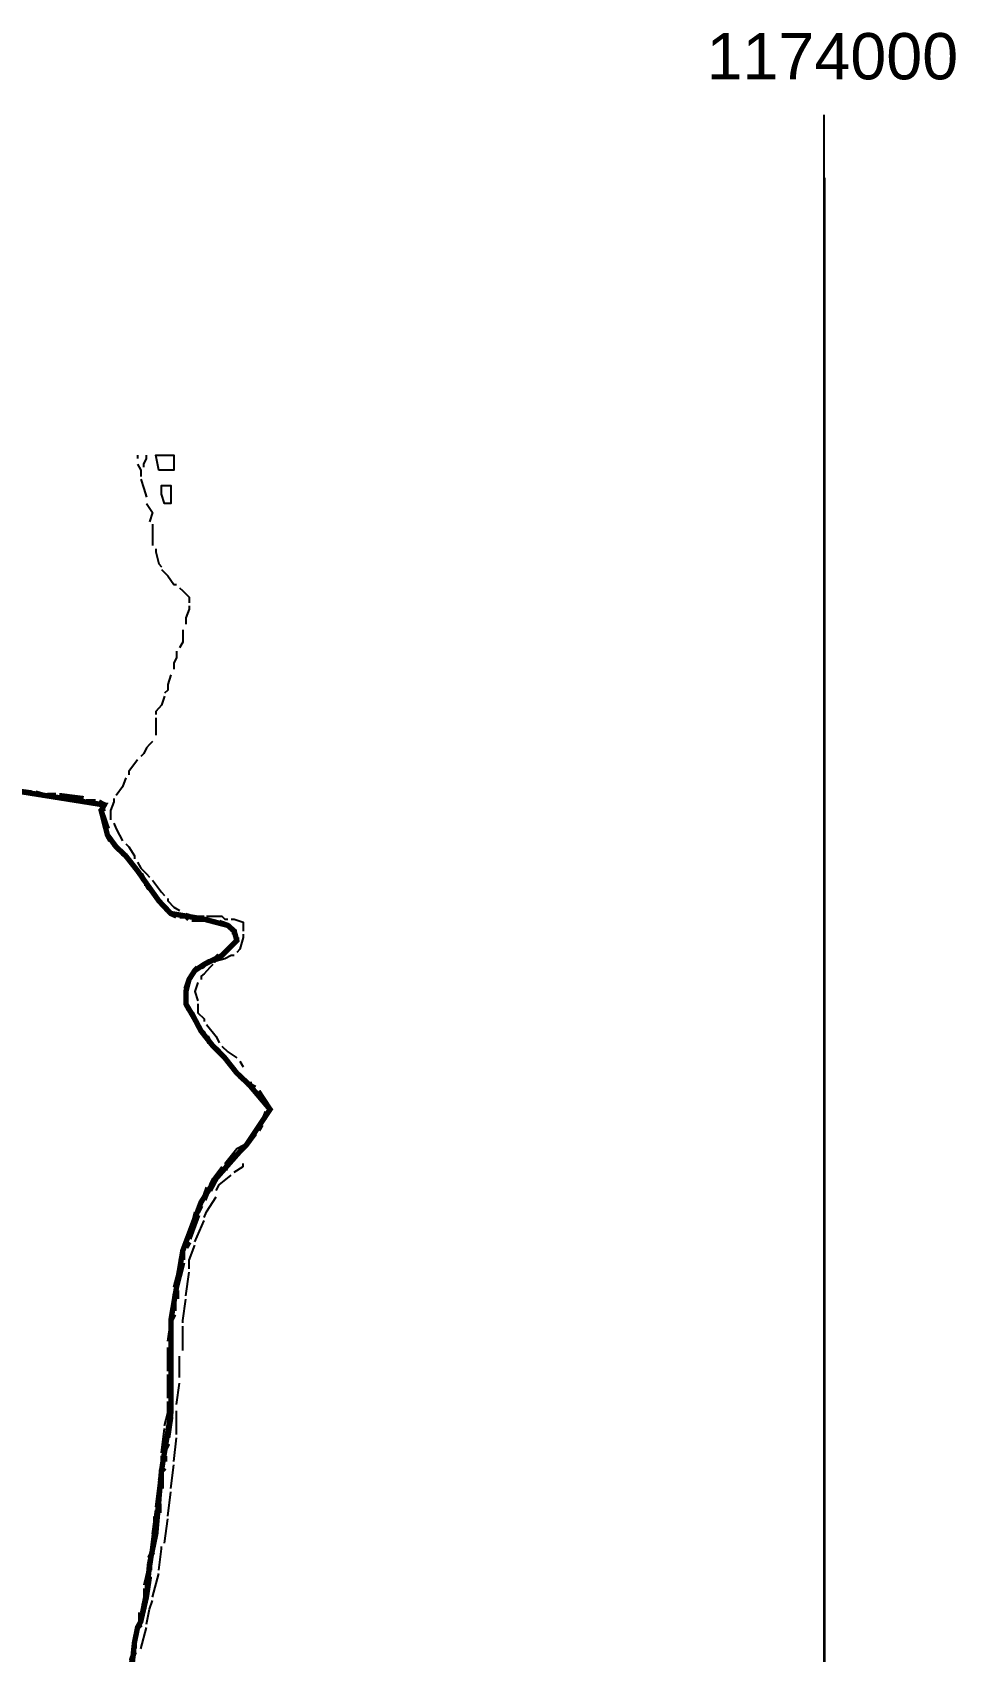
# Model space of a CAD drawing. Header units: millimetres. Extents: x -3588 to 75209, y -3737 to 38254.
# Drawn here: x 1688 to 2103, y 23108 to 23836 of the extents above; entities that cross this region are included whole.
import ezdxf

# ---------------------------------------------------------------- set-up
doc = ezdxf.new("R2010")
doc.units = ezdxf.units.MM
doc.layers.add('P', color=253, linetype='Continuous')
doc.layers.add('T', color=7, linetype='Continuous')

msp = doc.modelspace()

# ---------------------------------------------------------------- linework, layer by layer
at = {"layer": 'P'}
for points in [[(2044.047, 23770.582), (2044.047, 23798.813)], [(1735.224, 23645.801), (1735.224, 23644.393)], [(1735.224, 23641.849), (1736.632, 23639.032)], [(1738.04, 23640.44), (1738.04, 23641.849), (1739.177, 23644.393), (1739.177, 23645.801)], [(1747.354, 23645.801), (1751.595, 23645.801), (1751.595, 23639.032), (1744.826, 23639.032), (1743.418, 23645.801), (1747.354, 23645.801)], [(1736.632, 23639.032), (1736.632, 23636.215)], [(1736.632, 23635.079), (1738.04, 23630.838), (1739.177, 23626.901)], [(1745.946, 23628.309), (1745.946, 23632.262), (1750.187, 23632.262), (1750.187, 23624.068), (1747.354, 23624.068), (1745.946, 23628.309)], [(1739.177, 23624.068), (1741.993, 23620.116), (1740.585, 23615.891)], [(1741.993, 23614.754), (1741.993, 23611.938), (1741.993, 23609.105), (1741.993, 23607.985), (1741.993, 23605.152)], [(1743.418, 23603.744), (1743.418, 23602.335), (1744.826, 23596.974), (1745.946, 23595.566)], [(1745.946, 23594.43), (1748.779, 23591.613), (1751.595, 23587.66), (1752.732, 23587.66)], [(1754.14, 23586.252), (1755.548, 23584.827), (1758.365, 23582.011), (1758.365, 23580.874), (1758.365, 23579.466)], [(1758.365, 23578.058), (1758.365, 23576.649), (1756.957, 23572.697), (1756.957, 23569.864)], [(1755.548, 23567.335), (1755.548, 23561.686), (1754.14, 23559.141)], [(1752.732, 23557.733), (1752.732, 23556.325), (1752.732, 23554.916), (1751.595, 23552.372), (1751.595, 23549.539)], [(1750.187, 23547.011), (1748.779, 23542.77), (1748.779, 23541.361), (1748.779, 23540.225), (1747.354, 23538.817)], [(1747.354, 23537.408), (1745.946, 23533.455), (1743.418, 23530.639), (1743.418, 23529.214)], [(1743.418, 23527.806), (1743.418, 23526.686), (1743.418, 23523.853), (1743.418, 23521.037), (1743.418, 23519.9)], [(1741.993, 23517.084), (1740.585, 23515.675), (1739.177, 23514.267), (1738.04, 23511.722), (1736.632, 23510.314)], [(1735.224, 23508.89), (1731.271, 23503.528), (1731.271, 23502.12)], [(1729.862, 23500.712), (1728.454, 23496.759), (1725.621, 23492.806)], [(1724.501, 23491.398), (1724.501, 23489.989), (1723.093, 23486.036), (1723.093, 23481.795)], [(1724.501, 23480.387), (1725.621, 23477.842), (1727.03, 23475.026), (1728.454, 23472.481)], [(1729.862, 23471.073), (1731.271, 23469.665), (1733.815, 23465.712), (1733.815, 23464.303)], [(1735.224, 23462.879), (1736.632, 23460.062), (1739.177, 23457.518), (1740.585, 23456.109)], [(1741.993, 23454.701), (1745.946, 23449.34), (1747.354, 23447.916)], [(1748.779, 23446.507), (1748.779, 23445.387), (1751.595, 23442.554), (1754.14, 23441.146)], [(1756.957, 23439.738), (1760.91, 23438.601), (1765.151, 23438.601)], [(1766.271, 23438.601), (1769.104, 23438.601), (1770.512, 23438.601), (1773.056, 23438.601), (1774.465, 23437.193), (1775.873, 23437.193)], [(1777.281, 23437.193), (1778.69, 23437.193), (1782.643, 23435.785), (1782.643, 23434.376), (1782.643, 23431.832)], [(1782.643, 23430.423), (1782.643, 23429.015), (1781.234, 23423.654), (1779.826, 23422.23)], [(1769.104, 23416.868), (1767.679, 23415.46), (1765.151, 23412.643), (1763.742, 23411.507), (1763.742, 23410.099)], [(1778.69, 23420.821), (1777.281, 23420.821), (1774.465, 23419.413), (1770.512, 23418.277)], [(1762.318, 23408.69), (1760.91, 23404.738), (1762.318, 23400.497)], [(1762.318, 23399.088), (1762.318, 23395.135), (1765.151, 23392.319), (1765.151, 23391.182)], [(1766.271, 23389.774), (1770.512, 23384.413), (1771.92, 23381.58)], [(1773.056, 23380.172), (1775.873, 23377.627), (1779.826, 23374.811)], [(1781.234, 23373.402), (1782.643, 23370.858)], [(1774.465, 23327.392), (1779.826, 23334.161), (1782.643, 23335.569)], [(1778.69, 23323.439), (1782.643, 23325.967), (1782.643, 23327.392)], [(1767.679, 23317.789), (1769.104, 23320.606), (1773.056, 23325.967)], [(1770.512, 23315.245), (1771.92, 23317.789), (1777.281, 23322.03)], [(1762.318, 23307.067), (1763.742, 23309.884), (1766.271, 23316.653)], [(1758.365, 23294.92), (1760.91, 23305.643)], [(1765.151, 23303.114), (1766.271, 23305.643), (1770.512, 23312.428)], [(1760.91, 23292.103), (1765.151, 23301.706)], [(1754.14, 23283.91), (1755.548, 23288.15), (1756.957, 23293.512)], [(1758.365, 23279.957), (1758.365, 23283.91), (1760.91, 23290.695)], [(1751.595, 23271.779), (1754.14, 23281.381)], [(1756.957, 23267.826), (1758.365, 23278.548)], [(1750.187, 23259.632), (1751.595, 23269.234)], [(1755.548, 23255.679), (1755.548, 23256.815), (1756.957, 23266.417)], [(1748.779, 23247.501), (1750.187, 23256.815)], [(1755.548, 23243.26), (1755.548, 23254.271)], [(1748.779, 23233.946), (1748.779, 23244.668)], [(1754.14, 23231.129), (1754.14, 23240.731)], [(1748.779, 23221.815), (1748.779, 23232.538)], [(1752.732, 23218.982), (1754.14, 23228.585)], [(1747.354, 23209.396), (1748.779, 23215.03), (1748.779, 23220.407)], [(1752.732, 23205.443), (1752.732, 23209.396), (1752.732, 23216.166)], [(1745.946, 23197.249), (1747.354, 23208.26)], [(1751.595, 23193.296), (1752.732, 23204.019)], [(1744.826, 23185.119), (1745.946, 23189.072), (1745.946, 23195.841)], [(1750.187, 23181.166), (1751.595, 23191.888)], [(1743.418, 23172.972), (1744.826, 23183.694)], [(1748.779, 23168.747), (1750.187, 23179.757)], [(1741.993, 23160.841), (1743.418, 23171.563)], [(1747.354, 23156.6), (1748.779, 23167.611)], [(1741.993, 23160.841), (1740.585, 23149.83)], [(1744.826, 23144.469), (1745.946, 23154.055), (1745.946, 23155.192)], [(1740.585, 23148.422), (1738.04, 23137.684)], [(1741.993, 23132.322), (1744.826, 23143.045)], [(1738.04, 23136.275), (1738.04, 23132.322), (1736.632, 23125.553)], [(1739.177, 23120.192), (1740.585, 23126.961), (1741.993, 23130.914)], [(1736.632, 23124.144), (1733.815, 23113.406)], [(1736.632, 23109.181), (1739.177, 23118.783)], [(1733.815, 23111.998), (1731.271, 23100.987)]]:
    msp.add_lwpolyline(points, dxfattribs=at)
for points, const_width in [([(2044.047, 14444.355), (2044.047, 23770.582)], 1.2), ([(1651.108, 23499.576), (1720.26, 23488.565), (1718.852, 23486.036), (1721.669, 23475.026), (1725.621, 23469.665), (1729.862, 23465.712), (1735.224, 23458.926), (1739.177, 23453.293), (1744.826, 23445.387), (1750.187, 23439.738), (1756.957, 23438.601), (1765.151, 23437.193), (1770.512, 23435.785), (1775.873, 23434.376), (1778.69, 23431.832), (1779.826, 23427.591), (1775.873, 23423.654), (1773.056, 23420.821), (1765.151, 23416.868), (1760.91, 23414.052), (1758.365, 23410.099), (1756.957, 23404.738), (1756.957, 23399.088), (1760.91, 23392.319), (1763.742, 23386.941), (1769.104, 23380.172), (1774.465, 23374.811), (1779.826, 23368.041), (1785.475, 23362.68), (1794.789, 23351.669), (1784.067, 23335.569), (1781.234, 23332.753), (1770.512, 23320.606), (1763.742, 23309.884), (1755.548, 23288.15), (1750.187, 23256.815), (1750.187, 23215.03), (1745.946, 23189.072), (1743.418, 23160.841), (1740.585, 23147.286)], 2.417), ([(1651.108, 23499.576), (1720.26, 23488.565), (1718.852, 23486.036), (1721.669, 23475.026), (1725.621, 23469.665), (1729.862, 23465.712), (1735.224, 23458.926), (1739.177, 23453.293), (1744.826, 23445.387), (1750.187, 23439.738), (1756.957, 23438.601), (1765.151, 23437.193), (1770.512, 23435.785), (1775.873, 23434.376), (1778.69, 23431.832), (1779.826, 23427.591), (1775.873, 23423.654), (1773.056, 23420.821), (1765.151, 23416.868), (1760.91, 23414.052), (1758.365, 23410.099), (1756.957, 23404.738), (1756.957, 23399.088), (1760.91, 23392.319), (1763.742, 23386.941), (1769.104, 23380.172), (1774.465, 23374.811), (1779.826, 23368.041), (1785.475, 23362.68), (1794.789, 23351.669), (1784.067, 23335.569), (1781.234, 23332.753), (1770.512, 23320.606), (1763.742, 23309.884), (1755.548, 23288.15), (1750.187, 23256.815), (1750.187, 23215.03), (1745.946, 23189.072), (1743.418, 23160.841), (1739.177, 23132.322), (1736.632, 23121.312), (1735.224, 23118.783), (1733.815, 23111.998), (1732.407, 23098.458)], 1.2), ([(1677.066, 23495.351), (1687.805, 23493.942)], 2.417), ([(1689.213, 23493.942), (1693.166, 23492.806)], 2.417), ([(1694.574, 23492.806), (1698.527, 23492.806)], 2.417), ([(1699.935, 23492.806), (1710.946, 23491.398)], 2.417), ([(1712.082, 23489.989), (1716.307, 23489.989)], 2.417), ([(1717.716, 23489.989), (1720.26, 23488.565)], 2.417), ([(1720.26, 23487.157), (1718.852, 23486.036), (1721.669, 23477.842)], 2.417), ([(1721.669, 23475.026), (1723.093, 23472.481)], 2.417), ([(1724.501, 23471.073), (1725.621, 23469.665), (1727.03, 23468.24)], 2.417), ([(1728.454, 23466.832), (1729.862, 23465.712), (1735.224, 23458.926)], 2.417), ([(1736.632, 23457.518), (1738.04, 23454.701)], 2.417), ([(1738.04, 23453.293), (1739.177, 23453.293), (1740.585, 23450.748)], 2.417), ([(1741.993, 23449.34), (1744.826, 23445.387), (1748.779, 23441.146)], 2.417), ([(1750.187, 23439.738), (1752.732, 23438.601)], 2.417), ([(1754.14, 23438.601), (1756.957, 23438.601), (1758.365, 23437.193)], 2.417), ([(1759.501, 23437.193), (1765.151, 23437.193), (1770.512, 23435.785)], 2.417), ([(1771.92, 23435.785), (1775.873, 23434.376)], 2.417), ([(1779.826, 23429.015), (1779.826, 23427.591), (1775.873, 23423.654), (1773.056, 23420.821)], 2.417), ([(1777.281, 23432.968), (1778.69, 23431.832), (1778.69, 23430.423)], 2.417), ([(1771.92, 23420.821), (1769.104, 23418.277)], 2.417), ([(1762.318, 23415.46), (1760.91, 23414.052), (1758.365, 23410.099), (1756.957, 23405.858)], 2.417), ([(1767.679, 23418.277), (1765.151, 23416.868), (1763.742, 23415.46)], 2.417), ([(1756.957, 23404.738), (1756.957, 23400.497)], 2.417), ([(1756.957, 23399.088), (1758.365, 23396.544)], 2.417), ([(1759.501, 23395.135), (1760.91, 23392.319), (1763.742, 23386.941), (1765.151, 23385.533)], 2.417), ([(1766.271, 23384.413), (1767.679, 23381.58)], 2.417), ([(1769.104, 23380.172), (1771.92, 23377.627)], 2.417), ([(1773.056, 23376.219), (1774.465, 23374.811), (1779.826, 23368.041)], 2.417), ([(1781.234, 23366.617), (1784.067, 23364.088)], 2.417), ([(1785.475, 23364.088), (1785.475, 23362.68), (1788.004, 23361.255)], 2.417), ([(1789.428, 23359.847), (1794.789, 23351.669)], 2.417), ([(1793.381, 23350.533), (1792.245, 23347.716)], 2.417), ([(1788.004, 23340.931), (1784.067, 23335.569), (1781.234, 23332.753)], 2.417), ([(1790.837, 23344.884), (1789.428, 23342.355)], 2.417), ([(1775.873, 23327.392), (1774.465, 23324.559)], 2.417), ([(1779.826, 23331.345), (1777.281, 23328.8)], 2.417), ([(1773.056, 23324.559), (1770.512, 23320.606), (1767.679, 23315.245)], 2.417), ([(1766.271, 23313.836), (1765.151, 23311.02)], 2.417), ([(1762.318, 23304.234), (1758.365, 23293.512)], 2.417), ([(1763.742, 23308.475), (1762.318, 23305.643)], 2.417), ([(1758.365, 23292.103), (1756.957, 23289.559)], 2.417), ([(1755.548, 23282.789), (1752.732, 23271.779)], 2.417), ([(1755.548, 23288.15), (1755.548, 23283.91)], 2.417), ([(1752.732, 23270.37), (1752.732, 23266.417)], 2.417), ([(1751.595, 23264.993), (1751.595, 23261.056)], 2.417), ([(1751.595, 23259.632), (1750.187, 23256.815), (1750.187, 23248.909)], 2.417), ([(1750.187, 23247.501), (1750.187, 23243.26)], 2.417), ([(1750.187, 23242.14), (1750.187, 23237.899)], 2.417), ([(1750.187, 23236.491), (1750.187, 23225.768)], 2.417), ([(1750.187, 23224.344), (1750.187, 23220.407)], 2.417), ([(1750.187, 23218.982), (1750.187, 23216.166)], 2.417), ([(1750.187, 23213.621), (1748.779, 23204.019)], 2.417), ([(1748.779, 23201.49), (1747.354, 23198.658)], 2.417), ([(1747.354, 23195.841), (1747.354, 23193.296)], 2.417), ([(1747.354, 23190.48), (1745.946, 23189.072), (1745.946, 23181.166)], 2.417), ([(1744.826, 23178.333), (1744.826, 23175.516)], 2.417), ([(1744.826, 23174.38), (1744.826, 23170.155)], 2.417), ([(1743.418, 23168.747), (1743.418, 23160.841)], 2.417), ([(1743.418, 23160.841), (1741.993, 23154.055)], 2.417), ([(1741.993, 23152.647), (1740.585, 23149.83)], 2.417), ([(1740.585, 23147.286), (1739.177, 23132.322), (1736.632, 23121.312), (1735.224, 23118.783), (1733.815, 23111.998), (1732.407, 23098.458)], 2.417), ([(1740.585, 23147.286), (1740.585, 23144.469)], 2.417), ([(1740.585, 23141.636), (1739.177, 23132.322)], 2.417), ([(1738.04, 23129.506), (1738.04, 23126.961)], 2.417), ([(1736.632, 23125.553), (1736.632, 23121.312)], 2.417), ([(1736.632, 23120.192), (1735.224, 23118.783), (1733.815, 23111.998), (1733.815, 23109.181)], 2.417), ([(1733.815, 23107.773), (1732.407, 23103.82)], 2.417)]:
    msp.add_lwpolyline(points, dxfattribs=dict(at, const_width=const_width))

# ---------------------------------------------------------------- texts
at = {"layer": 'T', "insert": (1991.123, 23835.622), "char_height": 20.80483, "attachment_point": 1}
msp.add_mtext('{\\fArial|b0|i0|c0|p18;1174000}', dxfattribs=at)

doc.saveas('drawing.dxf')
